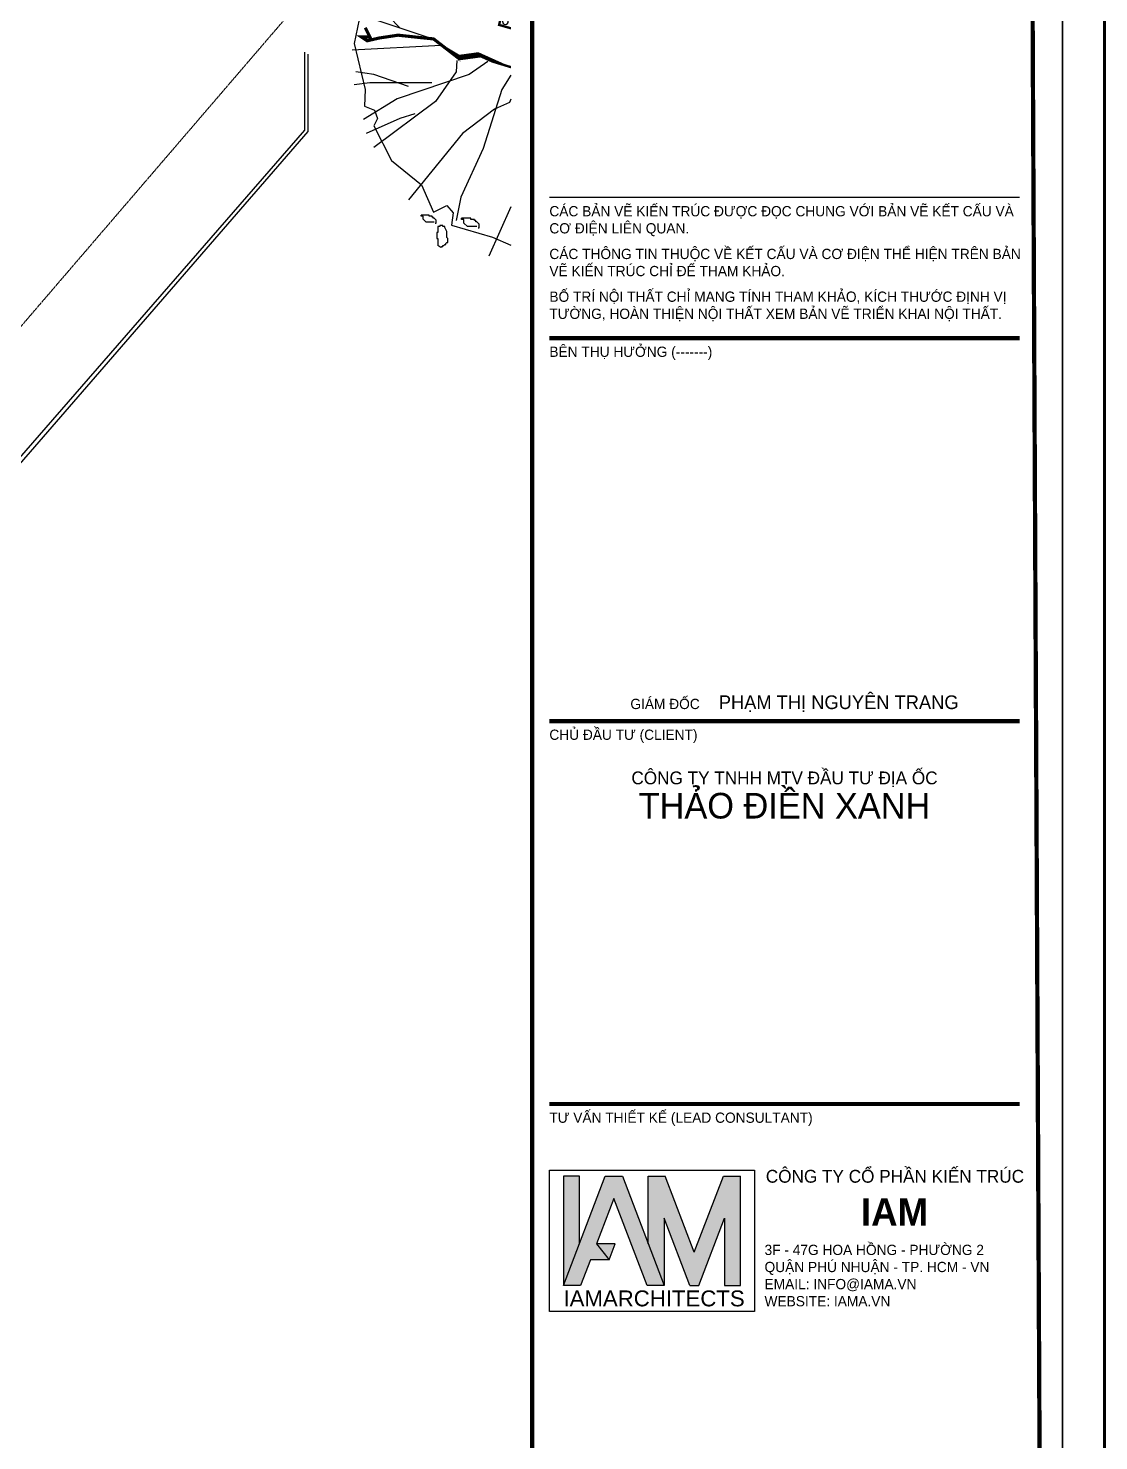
# Model space of a CAD drawing. Header units: inches. Extents: x 1721084 to 1854744, y 225101 to 488646.
# Drawn here: x 1756562 to 1765953, y 361781 to 374174 of the extents above; entities that cross this region are included whole.
import ezdxf
from ezdxf.xclip import XClip

# ---------------------------------------------------------------- set-up
doc = ezdxf.new("R2010")
doc.units = ezdxf.units.IN
doc.header["$MEASUREMENT"] = 0
doc.header["$XCLIPFRAME"] = 0
doc.linetypes.add('X-PL-GF$0$X-PL-GF$0$DASHDOTX2', pattern=[2, 1, -0.5, 0, -0.5])
doc.linetypes.add('X-PL-GF$0$X-PL-GF$0$DASHED', pattern=[0.75, 0.5, -0.25])
for name, color, linetype in [('A-ANNO-DIM 100', 252, 'Continuous'), ('I.A.M TITLEBLOCK - A2 -H$0$A-TBLK-TEXT', 250, 'Continuous'), ('Thiet ke', 1, 'Continuous'), ('X-PL-GF$0$X-PL-GF$0$A-LAND-TREE', 250, 'Continuous'), ('X-PL-GF$0$X-PL-GF$0$B-RanhHienTrang', 250, 'Continuous')]:
    doc.layers.add(name, color=color, linetype=linetype)
doc.styles.add('I.A.M TITLEBLOCK - A2 -H$0$SYMBTEXT', font='ARIALN.TTF', dxfattribs={"width": 0.8})
doc.styles.add('I.A.M TITLEBLOCK - A2 -H$0$TITLE BLOCK', font='arial.ttf')

# ---------------------------------------------------------------- blocks, each defined once
blk = doc.blocks.new('I.A.M TITLEBLOCK - A2 -H$0$LOGO IAM')
h = blk.add_hatch(color=253)
h.dxf.hatch_style = 1
h.paths.add_polyline_path([(0.3164188728770494, 1.423952981990386), (0.1483440226199795, 1.423952981990386), (0.1483440226199795, 0.2719508203690022), (0.3164188728770494, 0.7119764909957924)])
h = blk.add_hatch(color=251)
h.dxf.hatch_style = 1
h.paths.add_polyline_path([(0.7682881511674902, 1.423952981990386), (0.5883696932462829, 1.423952981990386), (0.1483440226199795, 0.2719508203690022), (0.3282624805411869, 0.2719508203690022), (0.4321384506538406, 0.5439016407381283), (0.6280467832138248, 0.5439016407381283), (0.4963373307982569, 0.7119764909954338), (0.6783289222070197, 1.188436662969225), (1.028395363872361, 0.2719508203690022), (1.208313821793793, 0.2719508203690022)])
h = blk.add_hatch(color=253)
h.dxf.hatch_style = 1
h.paths.add_polyline_path([(1.220157429457936, 1.423952981989783), (1.040238971536742, 1.423952981989783), (1.040238971536742, 0.711976490995724), (1.208313821793793, 0.2719508203690022), (1.208313821793793, 0.9839273113629936), (1.480264642162571, 0.2719508203696062), (1.572297004610357, 0.2719508203696062), (1.84424782497961, 0.9839273113641964), (1.84424782497961, 0.2719508203696062), (2.01232267523668, 0.2719508203696062), (2.01232267523668, 1.423952981990386), (1.832404217315245, 1.423952981990386), (1.526280823385985, 0.6225115319345838)])
h = blk.add_hatch(color=253)
h.dxf.hatch_style = 1
h.paths.add_polyline_path([(0.6280467832138248, 0.5439016407381283), (0.6922456633582206, 0.7119764909951936), (0.4963373307984825, 0.7119764909954338)])
at = {"color": 251}
for p, q in [((0.1483440226199795, 0.2719508203690022), (0.5883696932462829, 1.423952981990386)), ((0.5883696932462829, 1.423952981990386), (0.7682881511674902, 1.423952981990386)), ((0.7682881511674902, 1.423952981990386), (1.208313821793793, 0.2719508203690022)), ((0.6783289222070197, 1.188436662969225), (0.4963373307982569, 0.7119764909954338)), ((1.028395363872361, 0.2719508203690022), (0.6783289222070197, 1.188436662969225)), ((0.4321384506538406, 0.5439016407381283), (0.3282624805411869, 0.2719508203690022)), ((0.6280467832138248, 0.5439016407381283), (0.4321384506538406, 0.5439016407381283)), ((0.3282624805411869, 0.2719508203690022), (0.1483440226199795, 0.2719508203690022)), ((1.208313821793793, 0.2719508203690022), (1.028395363872361, 0.2719508203690022))]:
    blk.add_line(p, q, dxfattribs=at)
at = {"color": 253}
for p, q in [((1.526280823385985, 0.6225115319345838), (1.220157429457705, 1.423952981990386)), ((1.526280823385985, 0.6225115319345838), (1.832404217315474, 1.423952981990986)), ((1.480264642162801, 0.2719508203690022), (1.208313821793793, 0.9839273113629936))]:
    blk.add_line(p, q, dxfattribs=at)
for points in [[(0.3164188728770494, 0.7119764909957924), (0.3164188728770494, 1.423952981990386), (0.1483440226199795, 1.423952981990386), (0.1483440226199795, 0.2719508203690022)], [(1.040238971536742, 0.7119764909957924), (1.040238971536742, 1.423952981989783)], [(1.040238971536742, 1.423952981989783), (1.22015742945793, 1.423952981989783)], [(1.832404217315226, 1.423952981990386), (2.01232267523668, 1.423952981990386)], [(1.84424782497961, 0.9839273113641964), (1.84424782497961, 0.2719508203696062), (2.01232267523668, 0.2719508203696062), (2.01232267523668, 1.423952981990986)], [(1.208313821793793, 0.9839273113629936), (1.208313821793793, 0.2719508203690022)], [(1.572297004610357, 0.2719508203696062), (1.84424782497961, 0.9839273113641964)], [(0.4963373307984825, 0.7119764909954338), (0.6280467832138248, 0.5439016407381283), (0.6922456633582206, 0.7119764909951936), (0.4963373307984825, 0.7119764909954338)], [(1.480264642162556, 0.2719508203696062), (1.572297004610357, 0.2719508203696062)]]:
    blk.add_lwpolyline(points, dxfattribs=at)
at = {"layer": 'Defpoints'}
blk.add_lwpolyline([(2.16066669785664, 0), (0, 0), (0, 1.48815186213551), (2.16066669785664, 1.48815186213551)], close=True, dxfattribs=at)
at = {"color": 251, "insert": (0.1483440226199795, 0.1359754101845032), "char_height": 0.1672710840001545, "attachment_point": 4, "style": 'I.A.M TITLEBLOCK - A2 -H$0$SYMBTEXT'}
blk.add_mtext_dynamic_manual_height_columns('{\\fHelvetica World|b0|i0|c0|p34;\\W1;IAM\\C253;ARCHITECTS}', width=1.760666697856321, gutter_width=315, heights=[0], dxfattribs=at)
blk = doc.blocks.new('I.A.M TITLEBLOCK - A2 -H')
at = {"const_width": 0.5}
blk.add_lwpolyline([(5, 2.999999999999972), (591.9999999999998, 2.999999999999886), (589.9999999999998, 417), (5, 417.0000000000002)], close=True, dxfattribs=at)
for points in [[(531.9999999999997, 5.999999999999975), (531.9999999999997, 415.0000000000002)], [(533.9999999999999, 271.4000000000002), (588.9999999999998, 271.4000000000002)], [(533.9999999999999, 226.6000000000001), (588.9999999999998, 226.6000000000001)], [(533.9999999999999, 181.8), (588.9999999999998, 181.8)]]:
    blk.add_lwpolyline(points, dxfattribs=at)
at = {"color": 2}
blk.add_lwpolyline([(533.9999999999999, 287.9000000000001), (588.9999999999998, 287.9000000000001)], dxfattribs=at)
at = {"layer": 'Defpoints'}
blk.add_lwpolyline([(0, 420), (593.9999999999998, 420), (593.9999999999998, 0), (0, 0)], close=True, dxfattribs=at)
at = {"xscale": 11.10768265360305, "yscale": 11.10768265360305, "zscale": 11.10768265360305}
blk.add_blockref('I.A.M TITLEBLOCK - A2 -H$0$LOGO IAM', (533.9999999999999, 157.5350406875152), dxfattribs=at)
at = {"layer": 'I.A.M TITLEBLOCK - A2 -H$0$A-TBLK-TEXT', "color": 2, "lineweight": 0, "style": 'I.A.M TITLEBLOCK - A2 -H$0$TITLE BLOCK'}
for s, insert, char_height, width, attachment_point in [('\\pt1.2;{\\fVNI-Avo|b0|i0|c0|p2;CAÙC BAÛN VEÕ KIEÁN TRUÙC ÑÖÔÏC ÑOÏC CHUNG VÔÙI BAÛN VEÕ KEÁT CAÁU VAØ CÔ ÑIEÄN LIEÂN QUAN.}', (533.9999999999999, 286.8436161615581), 1.199999999999999, 55.00000000000006, 1), ('\\pt1.5;{\\fVNI-Avo|b0|i0|c0|p2;CAÙC THOÂNG TIN THUOÄC VEÀ KEÁT CAÁU VAØ CÔ ÑIEÄN THEÅ HIEÄN TREÂN BAÛN VEÕ KIEÁN TRUÙC CHÆ ÑEÅ THAM KHAÛO.}', (533.9999999999999, 281.8436161615581), 1.199999999999999, 55.57024991402101, 1), ('\\pt1.5;{\\fVNI-Avo|b0|i0|c0|p2;BOÁ TRÍ NOÄI THAÁT CHÆ MANG TÍNH THAM KHAÛO, KÍCH THÖÔÙC ÑÒNH VÒ TÖÔØNG, HOAØN THIEÄN NOÄI THAÁT XEM BAÛN VEÕ TRIEÅN KHAI NOÄI THAÁT.}', (533.9999999999999, 276.8436161615581), 1.199999999999999, 55.07780810904967, 1), ('\\pt1.2;{\\fVNI-Avo|b0|i0|c0|p2;BEÂN THUÏ HÖÔÛNG \\C7;(-------)}', (533.9999999999999, 270.4000000000002), 1.199999999999999, 22.27516520544055, 1), ('{\\fVNI-Avo|b0|i0|c0|p2;\\H0.75x;\\C7;GIAÙM ÑOÁC     \\H1.333x;\\C2;PHAÏM THÒ NGUYEÂN TRANG}', (581.8614149292732, 229.6000000000001), 1.6, 73.1888625717595, 3), ('\\pt1.2;{\\fVNI-Avo|b0|i0|c0|p2;CHUÛ ÑAÀU TÖ \\C7;(CLIENT)}', (533.9999999999999, 225.6000000000001), 1.199999999999999, 22.27516520544055, 1), ('\\pt1.2;{\\fVNI-Avo|b0|i0|c0|p2;TÖ VAÁN THIEÁT KEÁ \\C7;(LEAD CONSULTANT)}', (533.9999999999999, 180.8), 1.199999999999999, 50.34138106970249, 1)]:
    blk.add_mtext(s, dxfattribs=dict(at, insert=insert, char_height=char_height, width=width, attachment_point=attachment_point))
at = {"layer": 'I.A.M TITLEBLOCK - A2 -H$0$A-TBLK-TEXT', "color": 7, "lineweight": 0, "style": 'I.A.M TITLEBLOCK - A2 -H$0$TITLE BLOCK'}
for s, insert, char_height, width, attachment_point in [('{\\fVNI-Avo|b0|i0|c0|p2;COÂNG TY TNHH MTV ÑAÀU TÖ ÑÒA OÁC \\P\\H2x;THAÛO ÑIEÀN XANH\\H1.5056x; }', (561.4999999999997, 220.6991801518008), 1.5, 60.00000003404021, 2), ('{\\fVNI-Avo|b0|i0|c0|p2;COÂNG TY COÅ PHAÀN KIEÁN TRUÙC}', (574.4175749825393, 174.0940350245496), 1.5, 32.01940807789879, 2), ('\\pt3.2;{\\fVNI-Avo|b1|i0|c0|p2;\\C2;IAM}', (574.3685916572554, 170.7560072903445), 3.2, 32.01940807789879, 2), ('{\\fVNI-Avo|b0|i0|c0|p2;3F - 47G HOA HOÀNG - PHÖÔØNG 2 \\P\\pt1.2;QUAÄN PHUÙ NHUAÄN - TP. HCM - VN\\PEMAIL: INFO@IAMA.VN\\PWEBSITE: IAMA.VN}', (559.1659919028338, 165.3348742755946), 1.199999999999999, 41.42327391180748, 1)]:
    blk.add_mtext(s, dxfattribs=dict(at, insert=insert, char_height=char_height, width=width, attachment_point=attachment_point))
blk = doc.blocks.new('X-PL-GF$0$X-PL-GF$0$RANH DAT')
at = {"color": 4, "linetype": 'X-PL-GF$0$X-PL-GF$0$DASHED', "ltscale": 7}
blk.add_line((-17866.78343728219, -102.337669765111), (-5126.09915474426, 14734.59458536117), dxfattribs=at)
at = {"color": 20, "linetype": 'X-PL-GF$0$X-PL-GF$0$DASHDOTX2', "ltscale": 4, "const_width": 50}
blk.add_lwpolyline([(-11627.29456309721, -102.3376698006832), (-11627.29456309721, -102.3376698006832), (-2.910383e-10, 1.164153e-10), (992.3107898987656, 14373.5282487044), (-5110.730678946215, 14733.68764396724), (-10633.96828031746, 15059.63101499682), (-41580.12939057983, 16885.85990410079), (-41827.60296804322, -102.3376699942382), (-17866.78343735436, -102.337669765111), (-11627.29456321617, -102.3376697921485)], dxfattribs=at)
blk = doc.blocks.new('X-PL-GF$0$X-PL-GF$0$TREE56')
for p, q in [((-44.69807116838636, 1469.692579755792), (-113.068620240665, 1792.753729666583)), ((-25.70627697132295, 1621.721332432934), (-67.48826918628765, 1788.952987297671)), ((-14.31120045308489, 1462.091162311844), (12.27735640422906, 1807.956631854176)), ((84.4462643144652, 1655.927811877336), (145.2200957064633, 1785.152312222635)), ((-302.9867871155147, 1481.094739568652), (-424.5344498995108, 1750.945832778234)), ((-409.3409695618901, 1674.931456439663), (-238.4146418640739, 1747.145090403501)), ((-94.07682604214642, 1203.642228920944), (-306.7851459549274, 1747.145090403501)), ((-268.8015125793754, 1519.101894088089), (-265.0031537399627, 1750.945832778234)), ((-238.4146418640739, 1747.145090403501), (92.0429819932906, 1769.949410035042)), ((8.47899756481638, 1329.065919591812), (217.3889586367295, 1735.742930590641)), ((92.0429819932906, 1769.949410035042), (194.5988056002534, 1693.935033696471)), ((-634.9299203488044, 1680.019876704318), (-630.8746522045112, 1680.019876704318)), ((-634.9299203488044, 1655.673063948052), (-634.9299203488044, 1680.019876704318)), ((-618.70876680332, 1716.540035273647), (-630.8746522045112, 1708.424390637083)), ((-630.8746522045112, 1680.019876704318), (-630.8746522045112, 1708.424390637083)), ((-618.70876680332, 1716.540035273647), (-614.6534986575716, 1712.482212955365)), ((-614.6534986575716, 1712.482212955365), (-610.5982305118233, 1712.482212955365)), ((-610.5982305118233, 1712.482212955365), (-610.5982305118233, 1708.424390637083)), ((-610.5982305118233, 1708.424390637083), (-606.5429623660748, 1708.424390637083)), ((-606.5429623660748, 1708.424390637083), (-602.4876942203263, 1704.366568324622)), ((-602.4876942203263, 1704.366568324622), (-598.432345110632, 1704.366568324622)), ((-598.432345110632, 1704.366568324622), (-598.432345110632, 1700.308867148123)), ((-598.432345110632, 1700.308867148123), (-594.3770769648835, 1696.251044829842)), ((-594.3770769648835, 1696.251044829842), (-590.3218088205903, 1696.251044829842)), ((-590.3218088205903, 1680.019876704318), (-594.3770769648835, 1675.962054386036)), ((-594.3770769648835, 1675.962054386036), (-594.3770769648835, 1651.61524162977)), ((-590.3218088205903, 1696.251044829842), (-590.3218088205903, 1680.019876704318)), ((-576.4689834002637, 1625.522074801847), (-409.3409695618901, 1674.931456439663)), ((194.5988056002534, 1693.935033696471), (247.7758743334562, 1720.540095702745)), ((209.7922409579041, 1481.094739568652), (304.7513468860416, 1709.137935884064)), ((247.7758743334562, 1720.540095702745), (464.2825980641646, 1553.308373538311)), ((-678.2864401437108, 1613.741641078377), (-690.4522445795008, 1601.568174123531)), ((-645.8441330498317, 1613.741641078377), (-678.2864401437108, 1613.741641078377)), ((-641.7888649040832, 1617.799342249054), (-637.7335967597901, 1617.799342249054)), ((-637.7335967597901, 1617.799342249054), (-637.7335967597901, 1605.625996441813)), ((-630.8746522045112, 1655.673063948052), (-634.9299203488044, 1655.673063948052)), ((-630.8746522045112, 1631.326251185965), (-630.8746522045112, 1655.673063948052)), ((-622.7641159130142, 1631.326251185965), (-630.8746522045112, 1631.326251185965)), ((-622.7641159130142, 1627.268428867683), (-622.7641159130142, 1631.326251185965)), ((-610.5982305118233, 1627.268428867683), (-622.7641159130142, 1627.268428867683)), ((-602.4876942203263, 1631.326251185965), (-610.5982305118233, 1631.326251185965)), ((-610.5982305118233, 1631.326251185965), (-610.5982305118233, 1627.268428867683)), ((-598.432345110632, 1643.499596993206), (-602.4876942203263, 1635.384073504247)), ((-602.4876942203263, 1635.384073504247), (-602.4876942203263, 1631.326251185965)), ((-594.3770769648835, 1651.61524162977), (-598.432345110632, 1643.499596993206)), ((-568.8722207400133, 1576.112693169853), (-576.4689834002637, 1625.522074801847)), ((-538.4853500247118, 1511.500476644141), (-557.4771442217752, 1606.518497545039)), ((-511.5593511873156, 1631.600457453169), (-526.1583165120098, 1616.992297110846)), ((-526.1583165120098, 1616.992297110846), (-526.1583165120098, 1602.384282142157)), ((-472.6285826764068, 1631.600457453169), (-511.5593511873156, 1631.600457453169)), ((-477.4949044513049, 1607.253668922931), (-482.3613233835202, 1607.253668922931)), ((-482.3613233835202, 1607.253668922931), (-482.3613233835202, 1602.384282142157)), ((-472.6285826764068, 1612.122910330072), (-477.4949044513049, 1612.122910330072)), ((-477.4949044513049, 1612.122910330072), (-477.4949044513049, 1607.253668922931)), ((-462.8959391266106, 1621.861683891619), (-472.6285826764068, 1612.122910330072)), ((-467.7622609015087, 1636.469698866131), (-462.8959391266106, 1636.469698866131)), ((-462.8959391266106, 1636.469698866131), (-462.8959391266106, 1621.861683891619)), ((38.86591326008785, 1405.080363230081), (-25.70627697132295, 1621.721332432934)), ((84.4462643144652, 1458.290419937111), (84.4462643144652, 1655.927811877336)), ((130.0266153688426, 1256.852285627974), (422.5006058506551, 1636.924234620528)), ((297.1546292072162, 1579.913435538765), (376.9202547962777, 1644.525652064476)), ((503.5470783433992, 1610.477254772559), (491.381192942208, 1602.361610135995)), ((503.5470783433992, 1610.477254772559), (507.6023464876923, 1606.419432454277)), ((-690.4522445795008, 1589.39482831629), (-698.5628618349436, 1589.39482831629)), ((-698.5628618349436, 1589.39482831629), (-698.5628618349436, 1585.337005998008)), ((-666.1205547425197, 1585.337005998008), (-698.5628618349436, 1585.337005998008)), ((-698.01660120429, 1462.091162311844), (-648.6378913104998, 1572.312018094817)), ((-690.4522445795008, 1601.568174123531), (-690.4522445795008, 1589.39482831629)), ((-653.9547503052745, 1589.39482831629), (-666.1205547425197, 1589.39482831629)), ((-666.1205547425197, 1589.39482831629), (-666.1205547425197, 1585.337005998008)), ((-653.9547503052745, 1593.452650634572), (-653.9547503052745, 1589.39482831629)), ((-649.8994011955801, 1593.452650634572), (-653.9547503052745, 1593.452650634572)), ((-649.8994011955801, 1597.51035181107), (-649.8994011955801, 1593.452650634572)), ((-645.8441330498317, 1597.51035181107), (-649.8994011955801, 1597.51035181107)), ((-648.6378913104998, 1572.312018094817), (-595.4607775973273, 1545.706956094363)), ((-637.7335967597901, 1605.625996441813), (-645.8441330498317, 1597.51035181107)), ((-595.4607775973273, 1545.706956094363), (-568.8722207400133, 1576.112693169853)), ((-526.1583165120098, 1602.384282142157), (-535.8910572191234, 1602.384282142157)), ((-535.8910572191234, 1602.384282142157), (-535.8910572191234, 1597.514895361382)), ((-496.9602887067593, 1597.514895361382), (-535.8910572191234, 1597.514895361382)), ((-482.3613233835202, 1602.384282142157), (-496.9602887067593, 1602.384282142157)), ((-496.9602887067593, 1602.384282142157), (-496.9602887067593, 1597.514895361382)), ((107.2364623309113, 1344.268821779406), (403.5087666721665, 1560.909858281957)), ((232.5824389743502, 1530.50405390677), (297.1546292072162, 1579.913435538765)), ((464.2825980641646, 1553.308373538311), (445.2908038671012, 1507.699801574927)), ((487.3259247964597, 1573.95709620323), (491.381192942208, 1573.95709620323)), ((487.3259247964597, 1549.610283446964), (487.3259247964597, 1573.95709620323)), ((491.381192942208, 1549.610283446964), (487.3259247964597, 1549.610283446964)), ((491.381192942208, 1573.95709620323), (491.381192942208, 1602.361610135995)), ((491.381192942208, 1525.263470684876), (491.381192942208, 1549.610283446964)), ((507.6023464876923, 1606.419432454277), (511.6576146334408, 1606.419432454277)), ((511.6576146334408, 1606.419432454277), (511.6576146334408, 1602.361610135995)), ((511.6576146334408, 1602.361610135995), (515.7128827791893, 1602.361610135995)), ((515.7128827791893, 1602.361610135995), (519.7681509249377, 1598.303787823533)), ((519.7681509249377, 1598.303787823533), (523.8235000346322, 1598.303787823533)), ((523.8235000346322, 1598.303787823533), (523.8235000346322, 1594.246086647035)), ((523.8235000346322, 1594.246086647035), (527.8787681803803, 1590.188264328753)), ((527.8787681803803, 1590.188264328753), (531.9340363261289, 1590.188264328753)), ((531.9340363261289, 1573.95709620323), (527.8787681803803, 1569.899273884948)), ((527.8787681803803, 1569.899273884948), (527.8787681803803, 1545.552461128682)), ((531.9340363261289, 1590.188264328753), (531.9340363261289, 1573.95709620323)), ((-530.8885873659162, 1253.051543253241), (-751.1936699374927, 1522.902636462822)), ((-447.3246029359869, 1313.863084703916), (-538.4853500247118, 1511.500476644141)), ((-215.6244438461726, 1268.254445440834), (-268.8015125793754, 1519.101894088089)), ((445.2908038671012, 1507.699801574927), (475.6776745838577, 1465.891837381059)), ((499.4917292322496, 1525.263470684876), (491.381192942208, 1525.263470684876)), ((499.4917292322496, 1521.205648366595), (499.4917292322496, 1525.263470684876)), ((511.6576146334408, 1521.205648366595), (499.4917292322496, 1521.205648366595)), ((511.6576146334408, 1525.263470684876), (511.6576146334408, 1521.205648366595)), ((519.7681509249377, 1525.263470684876), (511.6576146334408, 1525.263470684876)), ((523.8235000346322, 1537.436816492118), (519.7681509249377, 1529.321293003158)), ((519.7681509249377, 1529.321293003158), (519.7681509249377, 1525.263470684876)), ((527.8787681803803, 1545.552461128682), (523.8235000346322, 1537.436816492118)), ((526.1857126432005, 1501.32252832409), (526.1857126432005, 1496.453141543315)), ((535.9184533503138, 1501.32252832409), (526.1857126432005, 1501.32252832409)), ((565.1164811555645, 1496.453141543315), (526.1857126432005, 1496.453141543315)), ((550.517418673553, 1530.538703635102), (535.9184533503138, 1515.930543292779)), ((535.9184533503138, 1515.930543292779), (535.9184533503138, 1501.32252832409)), ((589.4481871859169, 1530.538703635102), (550.517418673553, 1530.538703635102)), ((565.1164811555645, 1501.32252832409), (565.1164811555645, 1496.453141543315)), ((579.7154464788036, 1501.32252832409), (565.1164811555645, 1501.32252832409)), ((579.7154464788036, 1506.191915104864), (579.7154464788036, 1501.32252832409)), ((584.581865411019, 1506.191915104864), (579.7154464788036, 1506.191915104864)), ((584.581865411019, 1511.061156512005), (584.581865411019, 1506.191915104864)), ((589.4481871859169, 1511.061156512005), (584.581865411019, 1511.061156512005)), ((599.1808307357132, 1520.799930073553), (589.4481871859169, 1511.061156512005)), ((594.3145089608151, 1535.407945042243), (599.1808307357132, 1535.407945042243)), ((599.1808307357132, 1535.407945042243), (599.1808307357132, 1520.799930073553)), ((-819.5642190083162, 1363.272399042034), (-698.01660120429, 1462.091162311844)), ((-246.0113595428993, 1408.881038305117), (-302.9867871155147, 1481.094739568652)), ((-6.71443779428955, 1401.279620861169), (-44.69807116838636, 1469.692579755792)), ((-2.916078954876866, 1306.261599960271), (-14.31120045308489, 1462.091162311844)), ((152.8168133852887, 1378.475301229628), (209.7922409579041, 1481.094739568652)), ((475.6776745838577, 1465.891837381059), (551.6449413335067, 1477.29399719974)), ((501.9768319849389, 1450.970813882304), (487.3777695043826, 1441.232040320756)), ((487.3777695043826, 1407.146623602602), (487.3777695043826, 1441.232040320756)), ((501.9768319849389, 1450.970813882304), (506.843153759837, 1446.10142710153)), ((506.843153759837, 1446.10142710153), (511.7094755347351, 1446.10142710153)), ((511.7094755347351, 1446.10142710153), (511.7094755347351, 1441.232040320756)), ((511.7094755347351, 1441.232040320756), (516.5757973096333, 1441.232040320756)), ((516.5757973096333, 1441.232040320756), (521.4421190845314, 1436.362653539982)), ((521.4421190845314, 1436.362653539982), (526.3085380167466, 1436.362653539982)), ((526.3085380167466, 1436.362653539982), (526.3085380167466, 1431.49341213284)), ((551.6449413335067, 1477.29399719974), (582.0318570287782, 1405.080363230081)), ((-10.51284161367221, 1123.827110207639), (130.0266153688426, 1397.478878486436)), ((482.5114477294846, 1407.146623602602), (487.3777695043826, 1407.146623602602)), ((482.5114477294846, 1377.93044829159), (482.5114477294846, 1407.146623602602)), ((487.3777695043826, 1377.93044829159), (482.5114477294846, 1377.93044829159)), ((487.3777695043826, 1348.714272974757), (487.3777695043826, 1377.93044829159)), ((526.3085380167466, 1431.49341213284), (531.1748597901895, 1426.624025352066)), ((531.1748597901895, 1426.624025352066), (536.0411815650876, 1426.624025352066)), ((536.0411815650876, 1407.146623602602), (531.1748597901895, 1402.277236821828)), ((531.1748597901895, 1402.277236821828), (531.1748597901895, 1373.061061510816)), ((536.0411815650876, 1426.624025352066), (536.0411815650876, 1407.146623602602)), ((582.0318570287782, 1405.080363230081), (676.9909629569156, 1260.653027996886)), ((-891.7331269185524, 1222.645806177752), (-819.5642190083162, 1363.272399042034)), ((-276.3982752381707, 1310.062342335004), (-299.188428276102, 1367.073141410947)), ((-40.89971232897369, 1165.635007101809), (8.47899756481638, 1329.065919591812)), ((-29.50463581073563, 1184.638584358618), (107.2364623309113, 1344.268821779406)), ((497.1104130541788, 1348.714272974757), (487.3777695043826, 1348.714272974757)), ((497.1104130541788, 1343.844886199804), (497.1104130541788, 1348.714272974757)), ((511.7094755347351, 1343.844886199804), (497.1104130541788, 1343.844886199804)), ((511.7094755347351, 1348.714272974757), (511.7094755347351, 1343.844886199804)), ((521.4421190845314, 1348.714272974757), (511.7094755347351, 1348.714272974757)), ((526.3085380167466, 1363.322287949268), (521.4421190845314, 1353.583659755531)), ((521.4421190845314, 1353.583659755531), (521.4421190845314, 1348.714272974757)), ((531.1748597901895, 1373.061061510816), (526.3085380167466, 1363.322287949268)), ((-641.0411286517046, 1123.827110207639), (-891.7331269185524, 1310.062342335004)), ((-371.3573361863382, 1074.417728575645), (-447.3246029359869, 1313.863084703916)), ((-215.6244438461726, 1256.852285627974), (-276.3982752381707, 1310.062342335004)), ((-147.2538947753491, 1150.432104914216), (-215.6244438461726, 1268.254445440834)), ((365.5251332980697, 1112.424950394779), (665.5958414587074, 1302.460924891056)), ((-785.3789444721768, 1192.240069102263), (-922.1200426152787, 1253.051543253241)), ((-876.5396915609018, 1192.240069102263), (-891.7331269185524, 1222.645806177752)), ((-401.7442518830646, 1154.232847283128), (-530.8885873659162, 1253.051543253241)), ((4.680638723948503, 1158.033589657861), (130.0266153688426, 1256.852285627974)), ((676.9909629569156, 1260.653027996886), (707.3778786536423, 1237.848708365345)), ((695.982757153979, 1241.649383440381), (680.7893217963283, 1207.442903990159)), ((680.7893217963283, 1207.442903990159), (726.3696728507056, 1161.834264727076)), ((-796.774020990415, 1112.424950394779), (-933.5151191335173, 1196.040744177298)), ((-929.7167602941043, 1142.830687470268), (-887.9347680791398, 1158.033589657861)), ((-887.9347680791398, 1158.033589657861), (-876.5396915609018, 1192.240069102263)), ((-724.6051580601488, 1173.236424545757), (-785.3789444721768, 1192.240069102263)), ((-340.9704204896116, 1127.627785282675), (-401.7442518830646, 1154.232847283128)), ((-162.4473751144251, 990.8019347931256), (-40.89971232897369, 1165.635007101809)), ((-128.2621005782857, 1116.225625463994), (-147.2538947753491, 1150.432104914216)), ((726.3696728507056, 1161.834264727076), (756.7565885474322, 945.1932955300437)), ((-925.9184014546917, 1074.417728575645), (-929.7167602941043, 1142.830687470268)), ((-504.3000754885723, 1013.606254424667), (-796.774020990415, 1112.424950394779)), ((-557.4771442217752, 1002.204094605986), (-641.0411286517046, 1123.827110207639)), ((-268.8015125793754, 979.3997749744448), (-340.9704204896116, 1127.627785282675)), ((-162.4473751144251, 933.7911357113624), (-10.51284161367221, 1123.827110207639)), ((19.87407408305444, 952.7947129739914), (365.5251332980697, 1112.424950394779)), ((-971.498752507614, 888.1824964482802), (-925.9184014546917, 1074.417728575645)), ((-906.9265622762033, 1047.812733869068), (-971.498752507614, 1055.414151313016)), ((-656.2346089893252, 1047.812733869068), (-906.9265622762033, 1047.812733869068)), ((-751.1936699374927, 1063.015568756964), (-891.7331269185524, 1013.606254424667)), ((-302.9867871155147, 967.9976151615843), (-371.3573361863382, 1074.417728575645)), ((437.6940412083057, 1089.620630763238), (502.2662314397166, 1055.414151313016)), ((502.2662314397166, 1055.414151313016), (760.5549473868449, 1078.218470944557)), ((-891.7331269185524, 1013.606254424667), (-963.9020348287886, 1002.204094605986)), ((-553.6787853823625, 956.5954553429036), (-557.4771442217752, 1002.204094605986)), ((-428.3328087389236, 960.3961304179393), (-504.3000754885723, 1013.606254424667)), ((-40.89971232897369, 914.7874911490362), (19.87407408305444, 952.7947129739914)), ((80.64790547505253, 964.1968727868516), (145.2200957064633, 952.7947129739914)), ((145.2200957064633, 952.7947129739914), (145.2200957064633, 899.5846562669612)), ((521.25807061675, 891.9831715174948), (585.8302158681907, 926.1896509677173)), ((585.8302158681907, 926.1896509677173), (775.7483827444956, 964.1968727868516)), ((756.7565885474322, 945.1932955300437), (756.7565885474322, 888.1824964482802)), ((-618.2509756137732, 895.7839138922279), (-979.0954701878944, 914.7874911490362)), ((-937.3134779729297, 724.7515166527589), (-971.498752507614, 888.1824964482802)), ((-675.2264031863888, 861.5774344478267), (-971.498752507614, 762.7587384777142)), ((-212.2058984008618, 869.5589059381742), (-185.617341545003, 831.5517514187377)), ((-56.0931926680496, 819.7695375536566), (-40.89971232897369, 914.7874911490362)), ((145.2200957064633, 899.5846562669612), (205.9938821184915, 910.9868160798213)), ((205.9938821184915, 910.9868160798213), (551.6449413335067, 880.5810117046345)), ((338.9366214207257, 888.1824964482802), (376.9202547962777, 842.5738571851978)), ((551.6449413335067, 880.5810117046345), (779.5467415839084, 838.7731148162854)), ((756.7565885474322, 888.1824964482802), (730.1680316901183, 861.5774344478267)), ((730.1680316901183, 861.5774344478267), (745.3615120277389, 812.1681201097088)), ((-785.3789444721768, 823.5702126228714), (-830.9592955265541, 777.9616406653076)), ((-185.617341545003, 831.5517514187377), (-159.028829667659, 846.7546536063307)), ((-159.028829667659, 846.7546536063307), (-159.028829667659, 793.5445295996033)), ((376.9202547962777, 842.5738571851978), (752.9582297065642, 770.3601559216623)), ((764.3533062262578, 812.1681201097088), (699.7811159933917, 606.9292434258386)), ((745.3615120277389, 812.1681201097088), (764.3533062262578, 812.1681201097088)), ((-830.9592955265541, 777.9616406653076), (-956.3053171499632, 667.7407175768167)), ((-159.028829667659, 793.5445295996033), (-181.8189827055903, 782.1423697809222)), ((-181.8189827055903, 782.1423697809222), (-166.6255473464843, 744.1352152614854)), ((-132.0604594176984, 781.7623157345224), (-147.2538947753491, 732.3530014022252)), ((-937.3134779729297, 667.7407175768167), (-937.3134779729297, 724.7515166527589)), ((-159.028829667659, 717.5301532610318), (-181.8189827055903, 687.1244161855429)), ((-166.6255473464843, 744.1352152614854), (-128.6419139723875, 744.1352152614854)), ((-128.6419139723875, 744.1352152614854), (-159.028829667659, 717.5301532610318)), ((-969.8499939913744, 631.574149930384), (-982.0158793911104, 623.4585052996407)), ((-969.8499939913744, 631.574149930384), (-965.7947258456261, 627.5163276179228)), ((-910.7249211156156, 663.9400425076019), (-937.3134779729297, 667.7407175768167)), ((-880.3380504003142, 656.3385577581357), (-910.7249211156156, 663.9400425076019)), ((-876.5396915609018, 606.9292434258386), (-880.3380504003142, 656.3385577581357)), ((-652.4362501499127, 648.7371403200086), (-830.9592955265541, 591.7263412382453)), ((-546.0820677035372, 652.537882688921), (-652.4362501499127, 648.7371403200086)), ((-511.8967931688529, 675.3422023204621), (-568.8722207400133, 367.4838872917462)), ((-181.8189827055903, 687.1244161855429), (-162.8271885070717, 671.9215139979495)), ((-162.8271885070717, 671.9215139979495), (-140.0369904906256, 671.9215139979495)), ((-143.4555359359365, 686.7443621391428), (-135.8588182571111, 641.1357228760608)), ((-135.8588182571111, 641.1357228760608), (-71.28662802570031, 652.537882688921)), ((-71.28662802570031, 652.537882688921), (-105.4719025603845, 629.7335630573798)), ((-90.27846720273372, 641.1357228760608), (-52.2948338286369, 378.8860471104272)), ((-14.31120045308489, 629.7335630573798), (50.26098977832589, 652.537882688921)), ((50.26098977832589, 652.537882688921), (646.6040472616442, 466.3025832618585)), ((-986.0711475368588, 570.7071786047889), (-986.0711475368588, 595.0539913668762)), ((-986.0711475368588, 595.0539913668762), (-982.0158793911104, 595.0539913668762)), ((-982.0158793911104, 595.0539913668762), (-982.0158793911104, 623.4585052996407)), ((-965.7947258456261, 627.5163276179228), (-961.7394576998777, 627.5163276179228)), ((-961.7394576998777, 627.5163276179228), (-961.7394576998777, 623.4585052996407)), ((-961.7394576998777, 623.4585052996407), (-957.684189554129, 623.4585052996407)), ((-957.684189554129, 623.4585052996407), (-953.6289214083806, 619.4006829813587)), ((-953.6289214083806, 619.4006829813587), (-949.5735722986864, 619.4006829813587)), ((-949.5735722986864, 619.4006829813587), (-949.5735722986864, 615.3429818048608)), ((-949.5735722986864, 615.3429818048608), (-945.5183041529377, 611.2851594923995)), ((-945.5183041529377, 611.2851594923995), (-941.4630360071897, 611.2851594923995)), ((-941.4630360071897, 595.0539913668762), (-945.5183041529377, 590.9961690485943)), ((-945.5183041529377, 590.9961690485943), (-945.5183041529377, 566.649356286507)), ((-941.4630360071897, 611.2851594923995), (-941.4630360071897, 595.0539913668762)), ((-830.9592955265541, 591.7263412382453), (-918.3216837758664, 557.5198617880233)), ((-903.1282034367903, 542.3170269059482), (-876.5396915609018, 606.9292434258386)), ((-105.4719025603845, 629.7335630573798), (-63.68991034687496, 375.0853047356941)), ((-71.28662802570031, 557.5198617880233), (-71.28662802570031, 622.1320783137343)), ((-71.28662802570031, 622.1320783137343), (-33.30299465014832, 618.3314032445196)), ((-33.30299465014832, 618.3314032445196), (92.0429819932906, 458.7011658237314)), ((-33.30299465014832, 614.5306608697865), (-6.71443779428955, 546.1177019751628)), ((654.2007649404695, 591.7263412382453), (639.0073295828188, 546.1177019751628)), ((699.7811159933917, 606.9292434258386), (654.2007649404695, 591.7263412382453)), ((714.7024027304723, 586.6921023989562), (702.5365982946823, 574.5186354441103)), ((702.5365982946823, 574.5186354441103), (702.5365982946823, 562.3452896368689)), ((747.1447098243515, 586.6921023989562), (714.7024027304723, 586.6921023989562)), ((755.2552461143933, 578.5764577623922), (747.1447098243515, 570.4608131258283)), ((751.1999779686447, 590.7498035696335), (755.2552461143933, 590.7498035696335)), ((755.2552461143933, 590.7498035696335), (755.2552461143933, 578.5764577623922)), ((-982.0158793911104, 570.7071786047889), (-986.0711475368588, 570.7071786047889)), ((-982.0158793911104, 546.3603658427018), (-982.0158793911104, 570.7071786047889)), ((-973.9053431010685, 546.3603658427018), (-982.0158793911104, 546.3603658427018)), ((-973.9053431010685, 542.3025435244198), (-973.9053431010685, 546.3603658427018)), ((-961.7394576998777, 542.3025435244198), (-973.9053431010685, 542.3025435244198)), ((-953.6289214083806, 546.3603658427018), (-961.7394576998777, 546.3603658427018)), ((-961.7394576998777, 546.3603658427018), (-961.7394576998777, 542.3025435244198)), ((-949.5735722986864, 558.5337116499431), (-953.6289214083806, 550.4181881609838)), ((-953.6289214083806, 550.4181881609838), (-953.6289214083806, 546.3603658427018)), ((-945.5183041529377, 566.649356286507), (-949.5735722986864, 558.5337116499431)), ((-823.3625778477287, 447.2990060050507), (-903.1282034367903, 542.3170269059482)), ((-538.4853500247118, 530.9148670872673), (-720.8067542407662, 280.0673511403147)), ((-6.71443779428955, 546.1177019751628), (73.05118779622715, 348.4803100349382)), ((392.1136901539285, 546.1177019751628), (384.5169724751032, 508.1105474557261)), ((684.5876806357408, 523.3133823436219), (540.2498648152687, 356.081727478886)), ((639.0073295828188, 546.1177019751628), (684.5876806357408, 523.3133823436219)), ((702.5365982946823, 562.3452896368689), (694.4259810392393, 562.3452896368689)), ((694.4259810392393, 562.3452896368689), (694.4259810392393, 558.287467318587)), ((726.8682881316633, 558.287467318587), (694.4259810392393, 558.287467318587)), ((739.0340925689087, 562.3452896368689), (726.8682881316633, 562.3452896368689)), ((726.8682881316633, 562.3452896368689), (726.8682881316633, 558.287467318587)), ((743.0894416786031, 566.403111955151), (739.0340925689087, 566.403111955151)), ((739.0340925689087, 566.403111955151), (739.0340925689087, 562.3452896368689)), ((747.1447098243515, 570.4608131258283), (743.0894416786031, 570.4608131258283)), ((743.0894416786031, 570.4608131258283), (743.0894416786031, 566.403111955151)), ((384.5169724751032, 508.1105474557261), (452.8875215459263, 458.7011658237314)), ((-781.5805856327643, 344.6795676602052), (-823.3625778477287, 447.2990060050507)), ((-591.6624187579143, 447.2990060050507), (-815.7658601689036, 268.6651913274545)), ((92.0429819932906, 458.7011658237314), (160.413531064114, 409.291784185916)), ((130.0266153688426, 405.4911091167013), (156.6151722247013, 196.451490058098)), ((160.413531064114, 409.291784185916), (392.1136901539285, 185.049330239417)), ((452.8875215459263, 458.7011658237314), (578.2334981893654, 321.8752480286639)), ((-679.0247620258012, 272.4659336963668), (-781.5805856327643, 344.6795676602052)), ((-63.68991034687496, 375.0853047356941), (-215.6244438461726, 40.62199500622226)), ((-52.2948338286369, 378.8860471104272), (-52.2948338286369, 48.22347975568846)), ((73.05118779622715, 344.6795676602052), (46.46263093891319, 325.675990403397)), ((73.05118779622715, 348.4803100349382), (164.2118899035267, 86.23063426930455)), ((540.2498648152687, 356.081727478886), (502.2662314397166, 283.8680935150478)), ((46.46263093891319, 325.675990403397), (42.66427209950052, 36.8213199370075)), ((361.726774458657, 238.2594542519655), (342.7349802601383, 200.2522324270103)), ((403.5087666721665, 207.8536498709582), (361.726774458657, 238.2594542519655)), ((502.2662314397166, 283.8680935150478), (403.5087666721665, 207.8536498709582)), ((156.6151722247013, 196.451490058098), (221.1873624561122, 78.6292168253567)), ((342.7349802601383, 200.2522324270103), (346.5333390995511, 169.846495357342)), ((-375.1556950257509, 82.4299592000898), (-477.7115186327137, 162.2450106078759)), ((61.65606629656394, 131.8392735323868), (12.27735640422906, 78.6292168253567)), ((84.4462643144652, 112.8356962755788), (61.65606629656394, 131.8392735323868)), ((342.7349802601383, 131.8392735323868), (84.4462643144652, 55.82489719381554)), ((346.5333390995511, 169.846495357342), (342.7349802601383, 131.8392735323868)), ((-147.2538947753491, 36.8213199370075), (-375.1556950257509, 82.4299592000898)), ((-124.463741738873, 97.63279408798552), (-147.2538947753491, 36.8213199370075)), ((-109.2702613997971, 74.82847445644438), (-124.463741738873, 97.63279408798552)), ((-71.28662802570031, 40.62199500622226), (-109.2702613997971, 74.82847445644438)), ((12.27735640422906, 78.6292168253567), (-2.916078954876866, 48.22347975568846)), ((80.64790547505253, 86.23063426930455), (99.63969967211595, 101.4335364627186)), ((84.4462643144652, 55.82489719381554), (80.64790547505253, 86.23063426930455)), ((99.63969967211595, 101.4335364627186), (84.4462643144652, 112.8356962755788)), ((-2.916078954876866, 48.22347975568846), (-71.28662802570031, 40.62199500622226)), ((-53.52973383560311, 0), (-53.52973383560311, -4.869386780774219)), ((-43.7969931284897, 0), (-53.52973383560311, 0)), ((-29.1980278052506, 29.21617531101219), (-43.7969931284897, 14.60801496868953)), ((-43.7969931284897, 14.60801496868953), (-43.7969931284897, 0)), ((9.732740705658216, 29.21617531101219), (-29.1980278052506, 29.21617531101219)), ((-14.59896532469429, 0), (-14.59896532469429, -4.869386780774219)), ((0, 0), (-14.59896532469429, 0)), ((0, 4.869386780774219), (0, 0)), ((4.866418932215309, 4.869386780774219), (0, 4.869386780774219)), ((4.866418932215309, 9.73862818791531), (4.866418932215309, 4.869386780774219)), ((9.732740705658216, 9.73862818791531), (4.866418932215309, 9.73862818791531)), ((19.46538425545441, 19.47740174946375), (9.732740705658216, 9.73862818791531)), ((14.59906248055631, 34.08541672397405), (19.46538425545441, 34.08541672397405)), ((19.46538425545441, 34.08541672397405), (19.46538425545441, 19.47740174946375)), ((-14.59896532469429, -4.869386780774219), (-53.52973383560311, -4.869386780774219))]:
    blk.add_line(p, q)
for points in [[(-166.2457339538376, 895.7839811977465, 16, 16, 0), (-177.6408104720758, 1017.4069967994, 16, 16, 0), (-139.6571770965238, 1085.819955694023, 16, 12.8, 0), (-116.8669790800777, 1146.631497144699, 12.8, 9.6, 0), (-101.673543722427, 1196.040811476996, 9.6, 9.6, 0), (-86.48010836332105, 1279.656672565034, 9.6, 9.6, 0)], [(-204.2293673279346, 861.5774344478267, 16, 16, 0), (-272.5999164002133, 956.5954553487244, 16, 16, 0), (-223.2211615264532, 952.7947129739914, 16, 16, 0), (-200.4310084885219, 918.5882335295897, 16, 16, 0), (-219.4228026870405, 895.7839138980487, 16, 16, 0), (-234.6162830246612, 937.591810786398, 16, 16, 0), (-299.188428276102, 994.6026098681613, 9.6, 9.6, 0), (-386.5508165254141, 967.9976151615843, 16, 16, 0), (-462.5180832750628, 933.7911357171832, 22.4, 22.4, 0), (-546.0820677035372, 945.1932955300437, 22.4, 22.4, 0), (-565.0738619020558, 933.7911357171832, 12.8, 12.8, 0), (-648.6378913104998, 869.1788518917745, 12.8, 12.8, 0), (-686.6215246860519, 865.3781768225598, 12.8, 12.8, 0), (-792.9756621510022, 853.976017003879, 12.8, 12.8, 0), (-868.9429289021064, 865.3781768225598, 12.8, 12.8, 0), (-918.3216837758664, 876.7803366354201, 12.8, 12.8, 0), (-941.1118368123424, 861.5774344478267, 12.8, 12.8, 0), (-906.9265622762033, 861.5774344478267, 12.8, 12.8, 0), (-925.9184014546917, 823.5702126286923, 12.8, 12.8, 0)], [(-170.0440927932504, 869.1788518917745, 22.4, 22.4, 0), (-261.20479490055, 827.3709550034255, 22.4, 22.4, 0), (-276.3982752396259, 842.5738571910185, 9.6, 9.6, 0), (-382.7524127045763, 812.1681201155297, 9.6, 9.6, 0), (-375.1556950257509, 781.7623157345224, 9.6, 9.6, 0), (-348.5671831498622, 739.9544188461732, 9.6, 9.6, 0), (-359.9622596681002, 705.7479394017716, 9.6, 9.6, 0), (-375.1556950257509, 701.9471970270388, 9.6, 9.6, 0), (-382.7524127045763, 690.5450372083577, 9.6, 9.6, 0), (-420.7360460801282, 728.552259033313, 9.6, 9.6, 0), (-606.8558541155653, 637.3349805071483, 9.6, 9.6, 0), (-736.0002345798421, 591.7263412382453, 9.6, 9.6, 0), (-830.9592955265541, 519.5127072744071, 9.6, 9.6, 0), (-895.5314857579651, 500.5090627120806, 9.6, 9.6, 0)], [(-169.9020900821779, 873.0151969881263, 16, 16, 0), (-112.9266175295924, 751.3921813864727, 16, 16, 0), (-74.94298415549565, 774.1965010180138, 16, 16, 0), (-36.95935077994363, 777.9971760930493, 16, 16, 0), (-21.76591542229289, 755.1928564615082, 1.28, 1.28, 0)], [(-44.69807116838636, 781.7623157345224, 19.2, 19.2, 0), (-52.2948338286369, 842.5738571910185, 19.2, 12.8, 0), (-37.10135348956101, 899.5846562669612, 12.8, 12.8, 0)], [(-135.8588182571111, 701.9471970270388, 25.6, 25.6, 0), (-86.48010836332105, 679.1428773954976, 25.6, 25.6, 0), (-90.27846720273372, 622.1320783137343, 25.6, 25.6, 0), (-78.8833457045257, 542.3170269059482, 25.6, 19.2, 0), (-67.48826918628765, 451.0997483797837, 19.2, 19.2, 0)], [(-713.2100365619408, 599.3277586821932, 9.6, 9.6, 0), (-713.2100365619408, 553.7191867246293, 9.6, 9.6, 0), (-758.7903876163181, 504.3098050868136, 9.6, 6.4, 0), (-800.5724248112526, 420.693944004597, 6.4, 6.4, 0), (-830.9592955265541, 371.2846296723001, 6.4, 6.4, 0)]]:
    blk.add_lwpolyline(points, format="xyseb")
for points, const_width in [([(-204.2293673279346, 884.3817540793676), (-181.4391693114885, 941.3925531611313), (-181.4391693114885, 891.9831715233156), (-189.0358869903139, 880.5810117046345)], 12.8), ([(-217.7615267282817, 867.6100979791954), (-266.1931601294782, 846.6392817848828), (-238.3860038011335, 878.0549756367687)], 12.8), ([(-185.2375281509011, 850.1752746349666), (-120.6653379194904, 720.9508415893649), (-177.6408104720758, 690.5450372083577)], 25.6), ([(-210.3706134541426, 836.4287863951176), (-142.0000643833191, 707.2042860439979)], 25.6), ([(-116.8669790800777, 781.7623157345224), (-59.89155150746228, 796.9652179279362)], 12.8), ([(-75.08498686511302, 633.5342381324152), (-25.70627697132295, 641.1357228760608), (46.46263093891319, 652.5378826947417)], 19.2)]:
    blk.add_lwpolyline(points, dxfattribs=dict(const_width=const_width))
for centre, radius in [((-8.367687591817228, 920.6869435263797), 15.30604035294724), ((-357.1154021992697, 798.1782344111708), 11.73883638059978), ((-505.5186921890707, 653.3952757366933), 11.73883638059978), ((54.70370222028578, 638.5456918971613), 11.73883638059978)]:
    blk.add_circle(centre, radius)
for centre, radius, start, end in [((1208.481014438439, 725.8720675017682), 898.0574013195378, 129.3545428604448, 152.6091939443674), ((391.9449307941249, 1560.921112174401), 467.6428030324045, 262.5537044339396, 314.3375273121562), ((889.416137091757, 1892.141994962003), 882.5869489766797, 248.5621882119307, 262.3516403262367), ((918.203452246962, 1140.508691169088), 550.5090916566896, 215.1499914686794, 249.1841310842264), ((485.1736166616318, -585.9403556562028), 1117.437996667152, 77.33521743950773, 91.85052451711876), ((1002.401688942336, 2007.317038386827), 1812.758776178943, 242.8644292628379, 255.3538598318739)]:
    blk.add_arc(centre, radius, start, end)
blk = doc.blocks.new('X-PL-GF')
at = {"layer": 'X-PL-GF$0$X-PL-GF$0$A-LAND-TREE', "ltscale": 40, "xscale": -2.159999999999999, "yscale": 2.159999999999999, "zscale": 2.159999999999999, "rotation": 180}
blk.add_blockref('X-PL-GF$0$X-PL-GF$0$TREE56', (35418.49255716304, 11447.62203731419), dxfattribs=at)
at = {"layer": 'X-PL-GF$0$X-PL-GF$0$B-RanhHienTrang'}
blk.add_blockref('X-PL-GF$0$X-PL-GF$0$RANH DAT', (39636.32640790709, -2897.662330001818), dxfattribs=at)

msp = doc.modelspace()

# ---------------------------------------------------------------- block references
ref = msp.add_blockref('X-PL-GF', (1726100.38168202, 364510.5894645699))
XClip(ref).set_block_clipping_path([(-4378.678544013994, -12850.407672127025), (34696.321455986006, 17749.592327873004)])
at = {"layer": 'A-ANNO-DIM 100', "xscale": 75, "yscale": 75, "zscale": 75}
msp.add_blockref('I.A.M TITLEBLOCK - A2 -H', (1765633.5, 351101), dxfattribs=at)

# ---------------------------------------------------------------- next in the draw order: linework, layer by layer
at = {"layer": 'Thiet ke', "color": 4, "linetype": 'Continuous'}
for points in [[(1759015.03851916, 373948.2771000537), (1759014.679402418, 373268.0356954698), (1751168.497724519, 364220.5613598892), (1746093.486202351, 364220.5613598892)], [(1758985.392850574, 373963.4563067566), (1758985.392850574, 373281.65906307), (1751179.392724732, 364306.6713319685), (1746179.369626377, 364306.6713319685)]]:
    msp.add_lwpolyline(points, dxfattribs=at)

# ---------------------------------------------------------------- next in the draw order: block references
at = {"layer": 'A-ANNO-DIM 100', "xscale": 75, "yscale": 75, "zscale": 75}
msp.add_blockref('I.A.M TITLEBLOCK - A2 -H', (1721083.5, 351101), dxfattribs=at)

doc.saveas('drawing.dxf')
